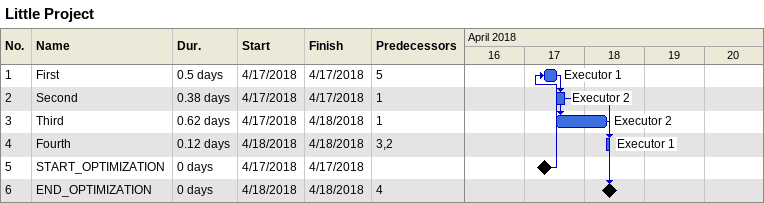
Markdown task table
Little Project

| ID | Task | Duration | Start | Finish | Predecessors | Resources |
|---|---|---|---|---|---|---|
| 1 | First | 0.5d | 2018-04-17 | 2018-04-17 | 5 | Executor 1 |
| 2 | Second | 0.38d | 2018-04-17 | 2018-04-17 | 1 | Executor 2 |
| 3 | Third | 0.62d | 2018-04-17 | 2018-04-18 | 1 | Executor 2 |
| 4 | Fourth | 0.12d | 2018-04-18 | 2018-04-18 | 3, 2 | Executor 1 |
| 5 | START_OPTIMIZATION | 0d | 2018-04-17 | 2018-04-17 |  |  |
| 6 | END_OPTIMIZATION | 0d | 2018-04-18 | 2018-04-18 | 4 |  |
